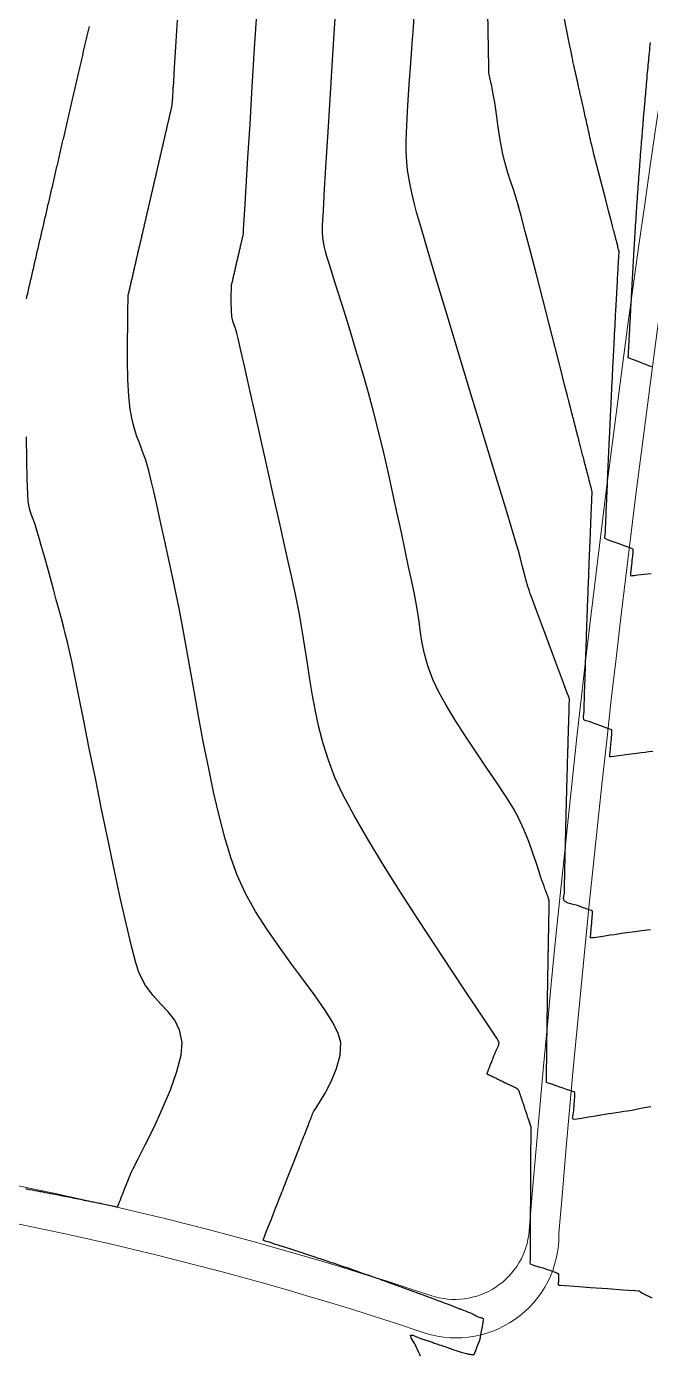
# Model space of a CAD drawing. Header units: millimetres. Extents: x 340454 to 342791, y 6993867 to 6995092.
# Drawn here: x 341781.3 to 341823, y 6994612.4 to 6994701.4 of the extents above; entities that cross this region are included whole.
import ezdxf

# ---------------------------------------------------------------- set-up
doc = ezdxf.new("R2010")
doc.units = ezdxf.units.MM
doc.header["$LTSCALE"] = 10
for name, color, linetype in [('T-HM-CURVA_INTERMEDIARIA', 45, 'Continuous'), ('T-HM-CURVA_MESTRA', 20, 'Continuous'), ('URB-Calçadas', 2, 'Continuous'), ('URB-Quadras', 3, 'Continuous')]:
    doc.layers.add(name, color=color, linetype=linetype)

msp = doc.modelspace()

# ---------------------------------------------------------------- linework, layer by layer
at = {"layer": 'T-HM-CURVA_INTERMEDIARIA', "color": 45, "linetype": 'Continuous', "lineweight": -3, "flags": 128}
for points, elevation in [([(341822.989, 6994629.063), (341822.557, 6994628.993), (341822.133, 6994628.901), (341821.747, 6994628.827), (341821.441, 6994628.781), (341821.201, 6994628.746), (341820.964, 6994628.711), (341820.671, 6994628.668), (341820.384, 6994628.625), (341820.16, 6994628.591), (341819.936, 6994628.558), (341819.649, 6994628.515), (341819.291, 6994628.452), (341818.828, 6994628.365), (341818.36, 6994628.281), (341818.047, 6994628.236), (341817.882, 6994628.224), (341817.818, 6994628.231), (341817.801, 6994628.239), (341817.786, 6994628.258), (341817.77, 6994628.308), (341817.772, 6994628.403), (341817.802, 6994628.543), (341817.834, 6994628.68), (341817.845, 6994628.82), (341817.854, 6994628.945), (341817.864, 6994629.085), (341817.872, 6994629.181), (341817.876, 6994629.235), (341817.88, 6994629.288), (341817.89, 6994629.432), (341817.901, 6994629.573), (341817.908, 6994629.671), (341817.913, 6994629.767), (341817.915, 6994629.852), (341817.916, 6994629.925), (341817.914, 6994629.985), (341817.909, 6994630.037), (341817.86, 6994630.069), (341817.778, 6994630.097), (341817.589, 6994630.16), (341817.362, 6994630.237), (341817.145, 6994630.311), (341816.919, 6994630.389), (341816.659, 6994630.479), (341816.37, 6994630.575), (341816.128, 6994630.654), (341816.018, 6994630.7), (341816.013, 6994630.775), (341816.02, 6994630.859), (341816.021, 6994630.951), (341816.023, 6994631.128), (341816.025, 6994631.341), (341816.028, 6994631.56), (341816.03, 6994631.744), (341816.031, 6994631.824), (341816.031, 6994631.876), (341816.033, 6994631.988), (341816.035, 6994632.193), (341816.036, 6994632.307), (341816.037, 6994632.381), (341816.04, 6994632.585), (341816.042, 6994632.792), (341816.043, 6994632.885), (341816.046, 6994633.079), (341816.048, 6994633.277), (341816.049, 6994633.334), (341816.05, 6994633.39), (341816.051, 6994633.451), (341816.051, 6994633.514), (341816.054, 6994633.701), (341816.056, 6994633.895), (341816.057, 6994633.97), (341816.058, 6994634.045), (341816.061, 6994634.218), (341816.063, 6994634.4), (341816.064, 6994634.487), (341816.066, 6994634.574), (341816.067, 6994634.709), (341816.07, 6994634.905), (341816.073, 6994635.081), (341816.074, 6994635.207), (341816.076, 6994635.308), (341816.077, 6994635.41), (341816.079, 6994635.546), (341816.082, 6994635.691), (341816.083, 6994635.803), (341816.085, 6994635.915), (341816.087, 6994636.041), (341816.089, 6994636.176), (341816.091, 6994636.298), (341816.092, 6994636.42), (341816.094, 6994636.54), (341816.096, 6994636.661), (341816.098, 6994636.797), (341816.1, 6994636.924), (341816.102, 6994637.035), (341816.104, 6994637.146), (341816.106, 6994637.292), (341816.108, 6994637.429), (341816.11, 6994637.53), (341816.112, 6994637.631), (341816.114, 6994637.787), (341816.117, 6994637.934), (341816.118, 6994638.025), (341816.12, 6994638.117), (341816.122, 6994638.281), (341816.125, 6994638.439), (341816.126, 6994638.521), (341816.128, 6994638.602), (341816.131, 6994638.776), (341816.134, 6994638.944), (341816.135, 6994639.016), (341816.136, 6994639.088), (341816.139, 6994639.271), (341816.143, 6994639.449), (341816.144, 6994639.512), (341816.145, 6994639.574), (341816.148, 6994639.766), (341816.152, 6994639.954), (341816.153, 6994640.007), (341816.154, 6994640.06), (341816.157, 6994640.262), (341816.161, 6994640.459), (341816.163, 6994640.547), (341816.167, 6994640.757), (341816.17, 6994640.964), (341816.172, 6994641.033), (341816.174, 6994641.148), (341816.178, 6994641.356), (341816.18, 6994641.469), (341816.181, 6994641.52), (341816.183, 6994641.594), (341816.186, 6994641.768), (341816.19, 6994641.974), (341816.194, 6994642.156), (341816.197, 6994642.314), (341816.2, 6994642.48), (341816.207, 6994642.739), (341816.209, 6994642.881), (341816.186, 6994642.945), (341816.164, 6994643.001), (341816.13, 6994643.092), (341816.099, 6994643.176), (341816.07, 6994643.253), (341816.043, 6994643.325), (341816.018, 6994643.392), (341815.995, 6994643.454), (341815.974, 6994643.511), (341815.954, 6994643.565), (341815.935, 6994643.616), (341815.918, 6994643.663), (341815.886, 6994643.749), (341815.857, 6994643.825), (341815.832, 6994643.892), (341815.81, 6994643.952), (341815.79, 6994644.006), (341815.772, 6994644.054), (341815.749, 6994644.117), (341815.728, 6994644.171), (341815.706, 6994644.231), (341815.688, 6994644.28), (341815.647, 6994644.419), (341815.532, 6994644.795), (341815.352, 6994645.358), (341815.114, 6994646.054), (341814.829, 6994646.831), (341814.504, 6994647.635), (341814.149, 6994648.416), (341813.806, 6994649.036), (341813.316, 6994649.821), (341812.715, 6994650.734), (341812.039, 6994651.74), (341811.324, 6994652.801), (341810.606, 6994653.881), (341809.921, 6994654.943), (341809.304, 6994655.951), (341808.793, 6994656.867), (341808.423, 6994657.656), (341808.081, 6994658.589), (341807.856, 6994659.387), (341807.709, 6994660.108), (341807.605, 6994660.811), (341807.508, 6994661.552), (341807.38, 6994662.39), (341807.186, 6994663.383), (341807.005, 6994664.223), (341806.798, 6994665.205), (341806.567, 6994666.307), (341806.315, 6994667.507), (341806.043, 6994668.783), (341805.754, 6994670.112), (341805.45, 6994671.472), (341805.134, 6994672.842), (341804.807, 6994674.199), (341804.471, 6994675.521), (341804.11, 6994676.859), (341803.714, 6994678.248), (341803.3, 6994679.648), (341802.884, 6994681.018), (341802.482, 6994682.317), (341802.11, 6994683.503), (341801.784, 6994684.536), (341801.52, 6994685.374), (341801.334, 6994685.976), (341801.242, 6994686.302), (341801.158, 6994686.67), (341801.099, 6994686.959), (341801.06, 6994687.25), (341801.034, 6994687.624), (341801.049, 6994688.069), (341801.1, 6994689.062), (341801.183, 6994690.504), (341801.289, 6994692.292), (341801.413, 6994694.326), (341801.548, 6994696.505), (341801.686, 6994698.726), (341801.822, 6994700.89), (341801.949, 6994702.895)], 709), ([(341823.13, 6994652.852), (341822.857, 6994652.817), (341822.63, 6994652.788), (341822.344, 6994652.752), (341822.039, 6994652.713), (341821.684, 6994652.667), (341821.329, 6994652.621), (341821.026, 6994652.582), (341820.672, 6994652.533), (341820.376, 6994652.492), (341820.246, 6994652.481), (341820.248, 6994652.551), (341820.258, 6994652.616), (341820.263, 6994652.666), (341820.276, 6994652.807), (341820.293, 6994652.979), (341820.302, 6994653.075), (341820.311, 6994653.167), (341820.319, 6994653.255), (341820.327, 6994653.343), (341820.343, 6994653.51), (341820.358, 6994653.667), (341820.366, 6994653.746), (341820.372, 6994653.813), (341820.377, 6994653.863), (341820.381, 6994653.913), (341820.388, 6994654.006), (341820.391, 6994654.076), (341820.394, 6994654.164), (341820.394, 6994654.224), (341820.387, 6994654.289), (341820.329, 6994654.31), (341820.122, 6994654.387), (341819.657, 6994654.557), (341819.164, 6994654.738), (341818.87, 6994654.845), (341818.66, 6994654.89), (341818.513, 6994654.977), (341818.488, 6994655.152), (341818.525, 6994655.376), (341818.53, 6994655.532), (341818.534, 6994655.679), (341818.54, 6994655.862), (341818.547, 6994656.083), (341818.553, 6994656.269), (341818.555, 6994656.348), (341818.557, 6994656.4), (341818.561, 6994656.513), (341818.567, 6994656.72), (341818.571, 6994656.835), (341818.573, 6994656.904), (341818.58, 6994657.112), (341818.587, 6994657.322), (341818.59, 6994657.409), (341818.596, 6994657.607), (341818.603, 6994657.809), (341818.604, 6994657.861), (341818.606, 6994657.914), (341818.612, 6994658.102), (341818.619, 6994658.295), (341818.621, 6994658.357), (341818.623, 6994658.418), (341818.629, 6994658.598), (341818.635, 6994658.782), (341818.638, 6994658.853), (341818.64, 6994658.923), (341818.646, 6994659.094), (341818.652, 6994659.27), (341818.654, 6994659.349), (341818.657, 6994659.427), (341818.663, 6994659.589), (341818.668, 6994659.757), (341818.672, 6994659.845), (341818.675, 6994659.932), (341818.68, 6994660.085), (341818.685, 6994660.244), (341818.689, 6994660.341), (341818.692, 6994660.437), (341818.697, 6994660.581), (341818.703, 6994660.732), (341818.706, 6994660.837), (341818.71, 6994660.941), (341818.715, 6994661.077), (341818.72, 6994661.219), (341818.724, 6994661.333), (341818.728, 6994661.446), (341818.733, 6994661.573), (341818.738, 6994661.707), (341818.742, 6994661.829), (341818.746, 6994661.951), (341818.751, 6994662.073), (341818.755, 6994662.195), (341818.76, 6994662.329), (341818.765, 6994662.455), (341818.769, 6994662.569), (341818.773, 6994662.683), (341818.779, 6994662.825), (341818.784, 6994662.96), (341818.787, 6994663.065), (341818.791, 6994663.171), (341818.797, 6994663.321), (341818.802, 6994663.465), (341818.806, 6994663.562), (341818.81, 6994663.659), (341818.816, 6994663.817), (341818.822, 6994663.97), (341818.825, 6994664.059), (341818.828, 6994664.147), (341818.835, 6994664.314), (341818.841, 6994664.474), (341818.844, 6994664.555), (341818.847, 6994664.636), (341818.854, 6994664.81), (341818.86, 6994664.979), (341818.863, 6994665.052), (341818.866, 6994665.125), (341818.873, 6994665.307), (341818.88, 6994665.484), (341818.883, 6994665.549), (341818.885, 6994665.615), (341818.893, 6994665.803), (341818.9, 6994665.989), (341818.902, 6994666.046), (341818.905, 6994666.104), (341818.913, 6994666.3), (341818.92, 6994666.493), (341818.922, 6994666.543), (341818.924, 6994666.593), (341818.933, 6994666.797), (341818.941, 6994666.998), (341818.944, 6994667.083), (341818.953, 6994667.294), (341818.961, 6994667.503), (341818.964, 6994667.573), (341818.969, 6994667.687), (341818.977, 6994667.895), (341818.982, 6994668.008), (341818.984, 6994668.062), (341818.987, 6994668.136), (341818.994, 6994668.308), (341819.003, 6994668.512), (341819.01, 6994668.682), (341819.016, 6994668.831), (341819.024, 6994669.017), (341819.032, 6994669.198), (341819.038, 6994669.341), (341819.046, 6994669.522), (341819.055, 6994669.74), (341819.063, 6994669.921), (341819.067, 6994670.027), (341819.075, 6994670.133), (341819.076, 6994670.233), (341819.055, 6994670.325), (341819.029, 6994670.417), (341818.997, 6994670.542), (341818.952, 6994670.714), (341818.915, 6994670.859), (341818.879, 6994670.996), (341818.844, 6994671.134), (341818.81, 6994671.264), (341818.777, 6994671.394), (341818.745, 6994671.518), (341818.713, 6994671.642), (341818.682, 6994671.761), (341818.652, 6994671.879), (341818.623, 6994671.992), (341818.594, 6994672.104), (341818.566, 6994672.212), (341818.538, 6994672.319), (341818.512, 6994672.422), (341818.485, 6994672.524), (341818.46, 6994672.622), (341818.435, 6994672.72), (341818.411, 6994672.814), (341818.387, 6994672.907), (341818.363, 6994672.997), (341818.34, 6994673.087), (341818.318, 6994673.173), (341818.296, 6994673.259), (341818.274, 6994673.342), (341818.253, 6994673.423), (341818.233, 6994673.503), (341818.213, 6994673.582), (341818.193, 6994673.658), (341818.173, 6994673.733), (341818.154, 6994673.807), (341818.136, 6994673.879), (341818.118, 6994673.95), (341818.1, 6994674.019), (341818.082, 6994674.087), (341818.065, 6994674.154), (341818.048, 6994674.219), (341818.031, 6994674.284), (341818.015, 6994674.347), (341817.999, 6994674.409), (341817.984, 6994674.469), (341817.968, 6994674.529), (341817.953, 6994674.587), (341817.938, 6994674.645), (341817.924, 6994674.701), (341817.91, 6994674.756), (341817.896, 6994674.811), (341817.882, 6994674.864), (341817.868, 6994674.917), (341817.855, 6994674.968), (341817.842, 6994675.019), (341817.829, 6994675.069), (341817.816, 6994675.118), (341817.792, 6994675.213), (341817.768, 6994675.305), (341817.754, 6994675.359), (341817.739, 6994675.417), (341817.723, 6994675.48), (341817.702, 6994675.562), (341817.681, 6994675.641), (341817.662, 6994675.717), (341817.643, 6994675.79), (341817.625, 6994675.86), (341817.608, 6994675.928), (341817.591, 6994675.992), (341817.575, 6994676.054), (341817.56, 6994676.114), (341817.545, 6994676.171), (341817.531, 6994676.226), (341817.517, 6994676.278), (341817.504, 6994676.329), (341817.492, 6994676.377), (341817.423, 6994676.645), (341817.235, 6994677.382), (341816.951, 6994678.493), (341816.596, 6994679.882), (341816.193, 6994681.454), (341815.768, 6994683.111), (341815.344, 6994684.759), (341814.946, 6994686.301), (341814.598, 6994687.643), (341814.324, 6994688.687), (341814.149, 6994689.338), (341813.946, 6994690.029), (341813.764, 6994690.591), (341813.596, 6994691.088), (341813.435, 6994691.582), (341813.275, 6994692.136), (341813.109, 6994692.812), (341812.96, 6994693.533), (341812.849, 6994694.185), (341812.766, 6994694.777), (341812.699, 6994695.318), (341812.635, 6994695.815), (341812.563, 6994696.277), (341812.461, 6994696.83), (341812.355, 6994697.371), (341812.26, 6994697.836), (341812.192, 6994698.163), (341812.165, 6994698.287), (341812.163, 6994698.341), (341812.163, 6994698.392), (341812.157, 6994698.744), (341812.141, 6994699.727), (341812.116, 6994701.237), (341812.084, 6994703.168)], 707), ([(341822.976, 6994640.923), (341822.762, 6994640.893), (341822.593, 6994640.87), (341822.379, 6994640.84), (341822.111, 6994640.803), (341821.754, 6994640.753), (341821.381, 6994640.702), (341821.066, 6994640.658), (341820.783, 6994640.619), (341820.559, 6994640.588), (341820.277, 6994640.549), (341819.929, 6994640.496), (341819.501, 6994640.428), (341819.132, 6994640.375), (341818.963, 6994640.366), (341818.96, 6994640.488), (341818.982, 6994640.594), (341818.989, 6994640.679), (341818.996, 6994640.759), (341819.005, 6994640.868), (341819.019, 6994641.032), (341819.032, 6994641.18), (341819.038, 6994641.251), (341819.044, 6994641.322), (341819.059, 6994641.506), (341819.074, 6994641.68), (341819.082, 6994641.78), (341819.086, 6994641.838), (341819.089, 6994641.893), (341819.093, 6994641.978), (341819.094, 6994642.028), (341819.093, 6994642.101), (341819.09, 6994642.152), (341819.028, 6994642.196), (341818.868, 6994642.254), (341818.503, 6994642.383), (341818.086, 6994642.531), (341817.707, 6994642.64), (341817.394, 6994642.725), (341817.205, 6994642.844), (341817.159, 6994643), (341817.187, 6994643.169), (341817.215, 6994643.365), (341817.219, 6994643.539), (341817.222, 6994643.677), (341817.226, 6994643.85), (341817.231, 6994644.071), (341817.235, 6994644.255), (341817.236, 6994644.335), (341817.238, 6994644.396), (341817.242, 6994644.607), (341817.247, 6994644.82), (341817.249, 6994644.901), (341817.253, 6994645.102), (341817.258, 6994645.306), (341817.259, 6994645.356), (341817.26, 6994645.406), (341817.264, 6994645.596), (341817.269, 6994645.791), (341817.27, 6994645.851), (341817.272, 6994645.911), (341817.276, 6994646.091), (341817.28, 6994646.277), (341817.282, 6994646.346), (341817.283, 6994646.415), (341817.288, 6994646.586), (341817.292, 6994646.763), (341817.294, 6994646.842), (341817.295, 6994646.92), (341817.299, 6994647.081), (341817.303, 6994647.249), (341817.306, 6994647.337), (341817.308, 6994647.425), (341817.311, 6994647.577), (341817.315, 6994647.735), (341817.318, 6994647.832), (341817.32, 6994647.93), (341817.324, 6994648.072), (341817.327, 6994648.221), (341817.33, 6994648.328), (341817.333, 6994648.435), (341817.336, 6994648.567), (341817.34, 6994648.708), (341817.343, 6994648.824), (341817.346, 6994648.939), (341817.349, 6994649.062), (341817.352, 6994649.194), (341817.355, 6994649.323), (341817.359, 6994649.444), (341817.362, 6994649.563), (341817.365, 6994649.681), (341817.368, 6994649.819), (341817.372, 6994649.949), (341817.375, 6994650.058), (341817.378, 6994650.168), (341817.382, 6994650.315), (341817.385, 6994650.454), (341817.388, 6994650.554), (341817.391, 6994650.655), (341817.395, 6994650.81), (341817.399, 6994650.959), (341817.402, 6994651.05), (341817.404, 6994651.142), (341817.409, 6994651.306), (341817.413, 6994651.464), (341817.415, 6994651.546), (341817.418, 6994651.629), (341817.422, 6994651.802), (341817.427, 6994651.969), (341817.429, 6994652.043), (341817.431, 6994652.117), (341817.436, 6994652.297), (341817.441, 6994652.474), (341817.443, 6994652.539), (341817.445, 6994652.604), (341817.451, 6994652.793), (341817.456, 6994652.978), (341817.458, 6994653.035), (341817.459, 6994653.092), (341817.465, 6994653.289), (341817.471, 6994653.483), (341817.473, 6994653.58), (341817.48, 6994653.785), (341817.486, 6994653.988), (341817.488, 6994654.067), (341817.494, 6994654.281), (341817.501, 6994654.493), (341817.503, 6994654.555), (341817.505, 6994654.629), (341817.51, 6994654.797), (341817.516, 6994654.998), (341817.521, 6994655.167), (341817.526, 6994655.316), (341817.532, 6994655.503), (341817.538, 6994655.699), (341817.543, 6994655.857), (341817.547, 6994656.008), (341817.555, 6994656.245), (341817.559, 6994656.365), (341817.54, 6994656.415), (341817.514, 6994656.486), (341817.49, 6994656.55), (341817.468, 6994656.609), (341817.449, 6994656.661), (341817.431, 6994656.709), (341817.325, 6994656.993), (341817.047, 6994657.739), (341816.654, 6994658.795), (341816.204, 6994660.005), (341815.753, 6994661.216), (341815.36, 6994662.273), (341815.081, 6994663.023), (341814.974, 6994663.31), (341814.956, 6994663.36), (341814.938, 6994663.408), (341814.908, 6994663.496), (341814.88, 6994663.576), (341814.855, 6994663.648), (341814.833, 6994663.714), (341814.812, 6994663.774), (341814.793, 6994663.829), (341814.775, 6994663.88), (341814.744, 6994663.97), (341814.721, 6994664.055), (341814.702, 6994664.131), (341814.684, 6994664.199), (341814.668, 6994664.261), (341814.654, 6994664.316), (341814.641, 6994664.366), (341814.624, 6994664.433), (341814.609, 6994664.492), (341814.595, 6994664.544), (341814.58, 6994664.604), (341814.566, 6994664.656), (341814.552, 6994664.711), (341814.538, 6994664.765), (341814.526, 6994664.813), (341814.492, 6994664.952), (341814.404, 6994665.303), (341814.284, 6994665.774), (341814.149, 6994666.274), (341814.019, 6994666.711), (341813.724, 6994667.688), (341813.291, 6994669.117), (341812.747, 6994670.91), (341812.12, 6994672.979), (341811.436, 6994675.237), (341810.722, 6994677.596), (341810.006, 6994679.968), (341809.315, 6994682.265), (341808.675, 6994684.399), (341808.114, 6994686.283), (341807.659, 6994687.83), (341807.337, 6994688.95), (341807.175, 6994689.557), (341807.022, 6994690.224), (341806.901, 6994690.771), (341806.806, 6994691.257), (341806.733, 6994691.747), (341806.678, 6994692.301), (341806.637, 6994692.981), (341806.637, 6994693.703), (341806.678, 6994694.772), (341806.751, 6994696.074), (341806.842, 6994697.494), (341806.942, 6994698.916), (341807.039, 6994700.226), (341807.123, 6994701.309), (341807.181, 6994702.05)], 708), ([(341823.023, 6994664.746), (341822.551, 6994664.689), (341822.117, 6994664.638), (341821.895, 6994664.611), (341821.743, 6994664.592), (341821.65, 6994664.582), (341821.656, 6994664.64), (341821.666, 6994664.739), (341821.688, 6994664.945), (341821.709, 6994665.14), (341821.731, 6994665.35), (341821.744, 6994665.475), (341821.752, 6994665.557), (341821.761, 6994665.639), (341821.777, 6994665.787), (341821.79, 6994665.913), (341821.797, 6994665.981), (341821.801, 6994666.033), (341821.807, 6994666.106), (341821.813, 6994666.191), (341821.815, 6994666.248), (341821.816, 6994666.323), (341821.811, 6994666.381), (341821.752, 6994666.411), (341821.656, 6994666.447), (341821.419, 6994666.537), (341821.113, 6994666.652), (341820.804, 6994666.769), (341820.42, 6994666.903), (341820.101, 6994667.012), (341819.942, 6994667.095), (341819.929, 6994667.221), (341819.953, 6994667.371), (341819.958, 6994667.494), (341819.965, 6994667.658), (341819.973, 6994667.859), (341819.981, 6994668.033), (341819.986, 6994668.172), (341819.994, 6994668.346), (341820.003, 6994668.568), (341820.011, 6994668.754), (341820.014, 6994668.834), (341820.017, 6994668.894), (341820.021, 6994669.005), (341820.03, 6994669.209), (341820.035, 6994669.323), (341820.038, 6994669.398), (341820.047, 6994669.603), (341820.056, 6994669.811), (341820.06, 6994669.902), (341820.068, 6994670.1), (341820.077, 6994670.3), (341820.079, 6994670.354), (341820.081, 6994670.407), (341820.09, 6994670.597), (341820.098, 6994670.79), (341820.101, 6994670.85), (341820.103, 6994670.911), (341820.111, 6994671.093), (341820.12, 6994671.279), (341820.123, 6994671.347), (341820.126, 6994671.416), (341820.133, 6994671.59), (341820.141, 6994671.769), (341820.145, 6994671.845), (341820.148, 6994671.92), (341820.155, 6994672.087), (341820.163, 6994672.259), (341820.167, 6994672.342), (341820.171, 6994672.425), (341820.178, 6994672.584), (341820.185, 6994672.749), (341820.189, 6994672.839), (341820.193, 6994672.929), (341820.2, 6994673.082), (341820.208, 6994673.239), (341820.212, 6994673.337), (341820.217, 6994673.434), (341820.223, 6994673.579), (341820.23, 6994673.73), (341820.235, 6994673.834), (341820.24, 6994673.938), (341820.246, 6994674.077), (341820.253, 6994674.221), (341820.258, 6994674.332), (341820.263, 6994674.443), (341820.269, 6994674.574), (341820.276, 6994674.712), (341820.281, 6994674.83), (341820.287, 6994674.947), (341820.293, 6994675.072), (341820.299, 6994675.203), (341820.305, 6994675.329), (341820.311, 6994675.452), (341820.317, 6994675.573), (341820.323, 6994675.695), (341820.329, 6994675.828), (341820.335, 6994675.956), (341820.341, 6994676.071), (341820.346, 6994676.186), (341820.353, 6994676.326), (341820.359, 6994676.461), (341820.365, 6994676.569), (341820.37, 6994676.678), (341820.377, 6994676.824), (341820.384, 6994676.965), (341820.389, 6994677.068), (341820.394, 6994677.17), (341820.401, 6994677.322), (341820.409, 6994677.47), (341820.413, 6994677.566), (341820.418, 6994677.662), (341820.426, 6994677.821), (341820.434, 6994677.974), (341820.438, 6994678.064), (341820.443, 6994678.155), (341820.451, 6994678.319), (341820.459, 6994678.479), (341820.463, 6994678.563), (341820.467, 6994678.647), (341820.476, 6994678.817), (341820.484, 6994678.983), (341820.488, 6994679.062), (341820.492, 6994679.14), (341820.501, 6994679.316), (341820.51, 6994679.488), (341820.513, 6994679.56), (341820.517, 6994679.633), (341820.526, 6994679.814), (341820.536, 6994679.992), (341820.539, 6994680.059), (341820.542, 6994680.126), (341820.552, 6994680.313), (341820.562, 6994680.497), (341820.565, 6994680.558), (341820.568, 6994680.619), (341820.578, 6994680.812), (341820.588, 6994681.001), (341820.591, 6994681.057), (341820.594, 6994681.112), (341820.604, 6994681.31), (341820.614, 6994681.506), (341820.62, 6994681.606), (341820.63, 6994681.809), (341820.641, 6994682.011), (341820.646, 6994682.099), (341820.657, 6994682.308), (341820.668, 6994682.515), (341820.672, 6994682.593), (341820.683, 6994682.807), (341820.695, 6994683.02), (341820.698, 6994683.087), (341820.705, 6994683.202), (341820.716, 6994683.41), (341820.722, 6994683.524), (341820.725, 6994683.581), (341820.729, 6994683.655), (341820.738, 6994683.825), (341820.75, 6994684.029), (341820.759, 6994684.198), (341820.767, 6994684.347), (341820.777, 6994684.534), (341820.789, 6994684.737), (341820.798, 6994684.903), (341820.805, 6994685.038), (341820.815, 6994685.213), (341820.822, 6994685.339), (341820.828, 6994685.441), (341820.833, 6994685.543), (341820.841, 6994685.677), (341820.853, 6994685.887), (341820.862, 6994686.047), (341820.872, 6994686.212), (341820.878, 6994686.312), (341820.859, 6994686.385), (341820.842, 6994686.452), (341820.82, 6994686.535), (341820.802, 6994686.607), (341820.783, 6994686.678), (341820.765, 6994686.748), (341820.748, 6994686.816), (341820.731, 6994686.882), (341820.714, 6994686.948), (341820.697, 6994687.012), (341820.681, 6994687.075), (341820.665, 6994687.137), (341820.649, 6994687.197), (341820.634, 6994687.256), (341820.619, 6994687.314), (341820.605, 6994687.371), (341820.59, 6994687.427), (341820.576, 6994687.481), (341820.562, 6994687.535), (341820.549, 6994687.587), (341820.536, 6994687.638), (341820.523, 6994687.688), (341820.51, 6994687.738), (341820.485, 6994687.833), (341820.462, 6994687.925), (341820.388, 6994688.211), (341820.199, 6994688.943), (341819.94, 6994689.945), (341819.657, 6994691.044), (341819.394, 6994692.062), (341819.197, 6994692.826), (341819.112, 6994693.16), (341819.07, 6994693.326), (341819.032, 6994693.482), (341818.996, 6994693.639), (341818.963, 6994693.789), (341818.93, 6994693.939), (341818.898, 6994694.082), (341818.866, 6994694.225), (341818.835, 6994694.361), (341818.805, 6994694.498), (341818.775, 6994694.629), (341818.746, 6994694.76), (341818.718, 6994694.885), (341818.69, 6994695.01), (341818.663, 6994695.13), (341818.637, 6994695.249), (341818.611, 6994695.364), (341818.585, 6994695.479), (341818.561, 6994695.589), (341818.536, 6994695.699), (341818.512, 6994695.804), (341818.489, 6994695.91), (341818.466, 6994696.011), (341818.444, 6994696.112), (341818.422, 6994696.21), (341818.4, 6994696.307), (341818.379, 6994696.4), (341818.358, 6994696.493), (341818.338, 6994696.584), (341818.318, 6994696.673), (341818.299, 6994696.76), (341818.28, 6994696.845), (341818.261, 6994696.929), (341818.242, 6994697.011), (341818.224, 6994697.092), (341818.207, 6994697.171), (341818.189, 6994697.249), (341818.172, 6994697.325), (341818.156, 6994697.399), (341818.139, 6994697.472), (341818.123, 6994697.544), (341818.107, 6994697.615), (341818.092, 6994697.685), (341818.077, 6994697.753), (341818.062, 6994697.82), (341818.047, 6994697.886), (341818.032, 6994697.95), (341818.018, 6994698.013), (341818.004, 6994698.076), (341817.991, 6994698.137), (341817.977, 6994698.197), (341817.964, 6994698.255), (341817.951, 6994698.313), (341817.938, 6994698.37), (341817.926, 6994698.426), (341817.914, 6994698.481), (341817.902, 6994698.535), (341817.89, 6994698.588), (341817.878, 6994698.64), (341817.867, 6994698.691), (341817.855, 6994698.742), (341817.844, 6994698.791), (341817.833, 6994698.84), (341817.812, 6994698.935), (341817.793, 6994699.03), (341817.775, 6994699.122), (341817.758, 6994699.211), (341817.741, 6994699.297), (341817.684, 6994699.581), (341817.545, 6994700.283), (341817.364, 6994701.196), (341817.183, 6994702.11)], 706), ([(341781.242, 6994683.145), (341781.269, 6994683.264), (341781.297, 6994683.383), (341781.324, 6994683.502), (341781.351, 6994683.62), (341781.379, 6994683.738), (341781.406, 6994683.856), (341781.433, 6994683.974), (341781.46, 6994684.092), (341781.487, 6994684.209), (341781.514, 6994684.326), (341781.541, 6994684.443), (341781.568, 6994684.559), (341781.595, 6994684.676), (341781.622, 6994684.792), (341781.649, 6994684.908), (341781.675, 6994685.023), (341781.702, 6994685.139), (341781.728, 6994685.254), (341781.755, 6994685.369), (341781.781, 6994685.484), (341781.808, 6994685.598), (341781.834, 6994685.712), (341781.861, 6994685.826), (341781.887, 6994685.94), (341781.913, 6994686.054), (341781.939, 6994686.167), (341781.965, 6994686.28), (341781.991, 6994686.393), (341782.017, 6994686.506), (341782.043, 6994686.618), (341782.069, 6994686.731), (341782.095, 6994686.843), (341782.121, 6994686.955), (341782.147, 6994687.066), (341782.172, 6994687.178), (341782.198, 6994687.289), (341782.224, 6994687.4), (341782.249, 6994687.511), (341782.275, 6994687.621), (341782.3, 6994687.732), (341782.326, 6994687.842), (341782.351, 6994687.952), (341782.377, 6994688.062), (341782.402, 6994688.171), (341782.427, 6994688.281), (341782.452, 6994688.39), (341782.477, 6994688.499), (341782.503, 6994688.608), (341782.528, 6994688.716), (341782.553, 6994688.825), (341782.578, 6994688.933), (341782.603, 6994689.041), (341782.627, 6994689.149), (341782.652, 6994689.257), (341782.677, 6994689.364), (341782.702, 6994689.471), (341782.727, 6994689.579), (341782.751, 6994689.685), (341782.776, 6994689.792), (341782.801, 6994689.899), (341782.825, 6994690.005), (341782.85, 6994690.111), (341782.874, 6994690.218), (341782.899, 6994690.323), (341782.923, 6994690.429), (341782.947, 6994690.535), (341782.972, 6994690.64), (341782.996, 6994690.745), (341783.02, 6994690.85), (341783.044, 6994690.955), (341783.068, 6994691.06), (341783.093, 6994691.164), (341783.117, 6994691.269), (341783.141, 6994691.373), (341783.165, 6994691.477), (341783.189, 6994691.58), (341783.213, 6994691.684), (341783.236, 6994691.788), (341783.26, 6994691.891), (341783.284, 6994691.994), (341783.308, 6994692.097), (341783.332, 6994692.2), (341783.355, 6994692.303), (341783.379, 6994692.405), (341783.403, 6994692.508), (341783.426, 6994692.61), (341783.45, 6994692.712), (341783.473, 6994692.814), (341783.497, 6994692.916), (341783.52, 6994693.017), (341783.544, 6994693.119), (341783.567, 6994693.22), (341783.59, 6994693.321), (341783.614, 6994693.422), (341783.637, 6994693.523), (341783.66, 6994693.624), (341783.684, 6994693.725), (341783.707, 6994693.825), (341783.73, 6994693.926), (341783.753, 6994694.026), (341783.776, 6994694.126), (341783.799, 6994694.226), (341783.822, 6994694.325), (341783.845, 6994694.425), (341783.868, 6994694.524), (341783.891, 6994694.624), (341783.914, 6994694.723), (341783.937, 6994694.822), (341783.96, 6994694.921), (341783.982, 6994695.02), (341784.005, 6994695.119), (341784.028, 6994695.217), (341784.051, 6994695.315), (341784.073, 6994695.414), (341784.096, 6994695.512), (341784.119, 6994695.61), (341784.141, 6994695.708), (341784.164, 6994695.805), (341784.186, 6994695.903), (341784.209, 6994696.001), (341784.231, 6994696.098), (341784.254, 6994696.195), (341784.276, 6994696.292), (341784.299, 6994696.389), (341784.321, 6994696.486), (341784.343, 6994696.583), (341784.366, 6994696.68), (341784.388, 6994696.776), (341784.41, 6994696.873), (341784.432, 6994696.969), (341784.455, 6994697.065), (341784.477, 6994697.161), (341784.499, 6994697.257), (341784.521, 6994697.353), (341784.543, 6994697.449), (341784.565, 6994697.544), (341784.587, 6994697.64), (341784.609, 6994697.735), (341784.631, 6994697.831), (341784.653, 6994697.926), (341784.675, 6994698.021), (341784.697, 6994698.116), (341784.719, 6994698.21), (341784.741, 6994698.305), (341784.763, 6994698.4), (341784.784, 6994698.494), (341784.806, 6994698.589), (341784.828, 6994698.683), (341784.85, 6994698.777), (341784.871, 6994698.871), (341784.893, 6994698.965), (341784.915, 6994699.059), (341784.936, 6994699.153), (341784.958, 6994699.247), (341784.98, 6994699.34), (341785.001, 6994699.434), (341785.023, 6994699.527), (341785.044, 6994699.62), (341785.066, 6994699.714), (341785.087, 6994699.807), (341785.109, 6994699.9), (341785.13, 6994699.993), (341785.152, 6994700.085), (341785.173, 6994700.178), (341785.194, 6994700.271), (341785.216, 6994700.363), (341785.237, 6994700.456), (341785.258, 6994700.548), (341785.28, 6994700.64), (341785.301, 6994700.733), (341785.322, 6994700.825), (341785.343, 6994700.917), (341785.365, 6994701.009), (341785.386, 6994701.1), (341785.407, 6994701.192), (341785.428, 6994701.284), (341785.449, 6994701.375)], 712), ([(341807.595, 6994612.385), (341807.569, 6994612.442), (341807.543, 6994612.5), (341807.464, 6994612.665), (341807.327, 6994612.954), (341807.253, 6994613.11), (341807.228, 6994613.165), (341807.206, 6994613.212), (341807.118, 6994613.349), (341806.969, 6994613.614), (341806.925, 6994613.797), (341807.073, 6994613.79), (341807.282, 6994613.699), (341807.39, 6994613.643), (341807.439, 6994613.626), (341807.551, 6994613.588), (341807.758, 6994613.519), (341807.878, 6994613.479), (341807.929, 6994613.461), (341807.979, 6994613.444), (341808.165, 6994613.381), (341808.366, 6994613.313), (341808.442, 6994613.287), (341808.519, 6994613.261), (341808.676, 6994613.208), (341808.853, 6994613.147), (341808.968, 6994613.108), (341809.061, 6994613.076), (341809.146, 6994613.047), (341809.211, 6994613.024), (341809.28, 6994613), (341809.34, 6994612.98), (341809.413, 6994612.954), (341809.515, 6994612.919), (341809.62, 6994612.883), (341809.698, 6994612.856), (341809.77, 6994612.831), (341809.827, 6994612.811), (341809.889, 6994612.789), (341809.97, 6994612.761), (341810.082, 6994612.722), (341810.185, 6994612.686), (341810.237, 6994612.669), (341810.29, 6994612.652), (341810.489, 6994612.6), (341810.679, 6994612.55), (341810.739, 6994612.535), (341810.802, 6994612.523), (341810.872, 6994612.513), (341810.922, 6994612.508), (341810.974, 6994612.502), (341811.052, 6994612.496), (341811.115, 6994612.493), (341811.171, 6994612.494), (341811.206, 6994612.542), (341811.232, 6994612.611), (341811.292, 6994612.769), (341811.362, 6994612.958), (341811.437, 6994613.146), (341811.513, 6994613.338), (341811.575, 6994613.525), (341811.611, 6994613.674), (341811.63, 6994613.795), (341811.655, 6994613.948), (341811.713, 6994614.252), (341811.782, 6994614.621), (341811.817, 6994614.803), (341811.831, 6994614.857), (341811.78, 6994614.885), (341811.714, 6994614.917), (341811.653, 6994614.937), (341811.591, 6994614.956), (341811.481, 6994615), (341811.382, 6994615.04), (341811.326, 6994615.067), (341811.251, 6994615.107), (341811.171, 6994615.15), (341811.089, 6994615.201), (341810.952, 6994615.257), (341810.813, 6994615.312), (341810.72, 6994615.348), (341810.673, 6994615.366), (341810.626, 6994615.384), (341810.479, 6994615.441), (341810.332, 6994615.497), (341810.282, 6994615.517), (341810.234, 6994615.535), (341810.141, 6994615.571), (341809.997, 6994615.626), (341809.851, 6994615.682), (341809.799, 6994615.702), (341809.747, 6994615.722), (341809.583, 6994615.784), (341809.408, 6994615.851), (341809.333, 6994615.879), (341809.259, 6994615.907), (341809.094, 6994615.969), (341808.927, 6994616.033), (341808.849, 6994616.062), (341808.771, 6994616.091), (341808.609, 6994616.152), (341808.445, 6994616.214), (341808.364, 6994616.244), (341808.283, 6994616.274), (341808.124, 6994616.334), (341807.963, 6994616.393), (341807.879, 6994616.425), (341807.794, 6994616.456), (341807.638, 6994616.514), (341807.481, 6994616.572), (341807.393, 6994616.605), (341807.305, 6994616.637), (341807.152, 6994616.693), (341806.997, 6994616.75), (341806.906, 6994616.784), (341806.815, 6994616.817), (341806.665, 6994616.872), (341806.513, 6994616.927), (341806.419, 6994616.961), (341806.325, 6994616.996), (341806.178, 6994617.049), (341806.029, 6994617.103), (341805.931, 6994617.138), (341805.834, 6994617.173), (341805.69, 6994617.225), (341805.544, 6994617.277), (341805.443, 6994617.314), (341805.343, 6994617.35), (341805.202, 6994617.4), (341805.058, 6994617.451), (341804.955, 6994617.488), (341804.851, 6994617.525), (341804.713, 6994617.574), (341804.572, 6994617.624), (341804.466, 6994617.662), (341804.359, 6994617.699), (341804.223, 6994617.747), (341804.085, 6994617.795), (341803.976, 6994617.834), (341803.867, 6994617.872), (341803.734, 6994617.919), (341803.598, 6994617.966), (341803.486, 6994618.005), (341803.374, 6994618.044), (341803.243, 6994618.089), (341803.11, 6994618.135), (341802.995, 6994618.175), (341802.88, 6994618.215), (341802.752, 6994618.259), (341802.622, 6994618.304), (341802.504, 6994618.344), (341802.387, 6994618.385), (341802.261, 6994618.427), (341802.133, 6994618.471), (341802.013, 6994618.512), (341801.893, 6994618.553), (341801.769, 6994618.595), (341801.644, 6994618.637), (341801.52, 6994618.679), (341801.398, 6994618.721), (341801.276, 6994618.762), (341801.154, 6994618.803), (341801.027, 6994618.845), (341800.903, 6994618.887), (341800.783, 6994618.927), (341800.664, 6994618.967), (341800.54, 6994619.008), (341800.408, 6994619.052), (341800.265, 6994619.099), (341800.137, 6994619.141), (341800.024, 6994619.179), (341799.912, 6994619.216), (341799.757, 6994619.267), (341799.614, 6994619.314), (341799.515, 6994619.346), (341799.415, 6994619.379), (341799.245, 6994619.434), (341799.087, 6994619.486), (341799.003, 6994619.513), (341798.919, 6994619.541), (341798.731, 6994619.601), (341798.555, 6994619.658), (341798.488, 6994619.68), (341798.422, 6994619.701), (341798.214, 6994619.768), (341798.016, 6994619.831), (341797.924, 6994619.861), (341797.841, 6994619.887), (341797.664, 6994619.943), (341797.468, 6994620.005), (341797.204, 6994620.079), (341797.063, 6994620.134), (341797.086, 6994620.22), (341797.136, 6994620.32), (341797.188, 6994620.451), (341797.283, 6994620.694), (341797.39, 6994620.968), (341797.475, 6994621.185), (341797.543, 6994621.358), (341797.622, 6994621.56), (341797.7, 6994621.759), (341797.762, 6994621.918), (341797.835, 6994622.104), (341797.907, 6994622.287), (341797.964, 6994622.432), (341798.031, 6994622.604), (341798.097, 6994622.772), (341798.15, 6994622.907), (341798.212, 6994623.066), (341798.273, 6994623.222), (341798.322, 6994623.346), (341798.38, 6994623.493), (341798.458, 6994623.691), (341798.535, 6994623.89), (341798.655, 6994624.194), (341798.881, 6994624.772), (341799.142, 6994625.438), (341799.364, 6994626.003), (341799.473, 6994626.282), (341799.532, 6994626.433), (341799.588, 6994626.574), (341799.644, 6994626.717), (341799.696, 6994626.85), (341799.749, 6994626.985), (341799.798, 6994627.112), (341799.848, 6994627.239), (341799.895, 6994627.359), (341799.942, 6994627.479), (341799.987, 6994627.593), (341800.032, 6994627.707), (341800.074, 6994627.816), (341800.117, 6994627.924), (341800.157, 6994628.027), (341800.197, 6994628.129), (341800.236, 6994628.228), (341800.274, 6994628.325), (341800.311, 6994628.419), (341800.347, 6994628.512), (341800.382, 6994628.602), (341800.417, 6994628.689), (341800.451, 6994628.776), (341800.565, 6994628.942), (341800.847, 6994629.366), (341801.224, 6994629.991), (341801.626, 6994630.762), (341801.979, 6994631.621), (341802.213, 6994632.514), (341802.257, 6994633.383), (341802.095, 6994633.984), (341801.733, 6994634.713), (341801.204, 6994635.553), (341800.546, 6994636.491), (341799.795, 6994637.512), (341798.985, 6994638.602), (341798.154, 6994639.745), (341797.337, 6994640.927), (341796.57, 6994642.134), (341795.888, 6994643.35), (341795.329, 6994644.563), (341794.923, 6994645.688), (341794.529, 6994647.002), (341794.147, 6994648.467), (341793.78, 6994650.046), (341793.428, 6994651.704), (341793.091, 6994653.403), (341792.772, 6994655.107), (341792.47, 6994656.779), (341792.187, 6994658.383), (341791.924, 6994659.882), (341791.682, 6994661.239), (341791.461, 6994662.418), (341791.264, 6994663.383), (341791.005, 6994664.568), (341790.763, 6994665.684), (341790.537, 6994666.732), (341790.325, 6994667.712), (341790.126, 6994668.625), (341789.937, 6994669.472), (341789.758, 6994670.252), (341789.587, 6994670.968), (341789.422, 6994671.62), (341789.215, 6994672.336), (341789.012, 6994672.926), (341788.818, 6994673.44), (341788.634, 6994673.93), (341788.463, 6994674.446), (341788.308, 6994675.042), (341788.173, 6994675.766), (341788.084, 6994676.632), (341788.03, 6994677.743), (341788.006, 6994678.988), (341788.003, 6994680.256), (341788.013, 6994681.436), (341788.03, 6994682.417), (341788.046, 6994683.088), (341788.053, 6994683.337), (341788.053, 6994683.395), (341788.071, 6994683.474), (341788.086, 6994683.537), (341788.103, 6994683.612), (341788.119, 6994683.681), (341788.135, 6994683.75), (341788.151, 6994683.819), (341788.167, 6994683.887), (341788.182, 6994683.956), (341788.198, 6994684.024), (341788.214, 6994684.092), (341788.23, 6994684.16), (341788.245, 6994684.228), (341788.261, 6994684.296), (341788.276, 6994684.363), (341788.292, 6994684.431), (341788.308, 6994684.498), (341788.323, 6994684.565), (341788.339, 6994684.632), (341788.354, 6994684.699), (341788.369, 6994684.766), (341788.385, 6994684.832), (341788.4, 6994684.899), (341788.415, 6994684.965), (341788.431, 6994685.031), (341788.446, 6994685.097), (341788.461, 6994685.163), (341788.476, 6994685.229), (341788.491, 6994685.295), (341788.507, 6994685.36), (341788.522, 6994685.425), (341788.537, 6994685.491), (341788.552, 6994685.556), (341788.567, 6994685.621), (341788.582, 6994685.686), (341788.597, 6994685.751), (341788.612, 6994685.815), (341788.627, 6994685.88), (341788.641, 6994685.944), (341788.656, 6994686.009), (341788.671, 6994686.073), (341788.686, 6994686.137), (341788.701, 6994686.201), (341788.715, 6994686.265), (341788.73, 6994686.328), (341788.745, 6994686.392), (341788.759, 6994686.456), (341788.774, 6994686.519), (341788.789, 6994686.582), (341788.803, 6994686.645), (341788.818, 6994686.708), (341788.832, 6994686.771), (341788.847, 6994686.834), (341788.861, 6994686.897), (341788.876, 6994686.959), (341788.89, 6994687.022), (341788.905, 6994687.084), (341788.919, 6994687.146), (341788.933, 6994687.209), (341788.948, 6994687.271), (341788.962, 6994687.333), (341788.976, 6994687.394), (341788.99, 6994687.456), (341789.005, 6994687.518), (341789.019, 6994687.579), (341789.033, 6994687.641), (341789.047, 6994687.702), (341789.061, 6994687.763), (341789.075, 6994687.824), (341789.089, 6994687.885), (341789.103, 6994687.946), (341789.118, 6994688.007), (341789.132, 6994688.068), (341789.146, 6994688.128), (341789.159, 6994688.189), (341789.173, 6994688.249), (341789.187, 6994688.31), (341789.201, 6994688.37), (341789.215, 6994688.43), (341789.229, 6994688.49), (341789.243, 6994688.55), (341789.257, 6994688.61), (341789.27, 6994688.67), (341789.284, 6994688.729), (341789.298, 6994688.789), (341789.312, 6994688.848), (341789.325, 6994688.908), (341789.339, 6994688.967), (341789.353, 6994689.026), (341789.366, 6994689.085), (341789.38, 6994689.144), (341789.394, 6994689.203), (341789.407, 6994689.262), (341789.421, 6994689.321), (341789.434, 6994689.38), (341789.448, 6994689.438), (341789.461, 6994689.497), (341789.475, 6994689.555), (341789.488, 6994689.614), (341789.502, 6994689.672), (341789.515, 6994689.73), (341789.529, 6994689.788), (341789.542, 6994689.846), (341789.555, 6994689.904), (341789.569, 6994689.962), (341789.582, 6994690.02), (341789.595, 6994690.077), (341789.609, 6994690.135), (341789.622, 6994690.192), (341789.635, 6994690.25), (341789.648, 6994690.307), (341789.662, 6994690.364), (341789.675, 6994690.422), (341789.688, 6994690.479), (341789.701, 6994690.536), (341789.714, 6994690.593), (341789.727, 6994690.65), (341789.741, 6994690.706), (341789.754, 6994690.763), (341789.767, 6994690.82), (341789.78, 6994690.876), (341789.793, 6994690.933), (341789.806, 6994690.989), (341789.819, 6994691.046), (341789.832, 6994691.102), (341789.845, 6994691.158), (341789.858, 6994691.215), (341789.871, 6994691.271), (341789.884, 6994691.327), (341789.897, 6994691.383), (341789.909, 6994691.439), (341789.922, 6994691.494), (341789.935, 6994691.55), (341789.948, 6994691.606), (341789.961, 6994691.661), (341789.974, 6994691.717), (341789.987, 6994691.772), (341789.999, 6994691.828), (341790.012, 6994691.883), (341790.025, 6994691.938), (341790.038, 6994691.994), (341790.05, 6994692.049), (341790.063, 6994692.104), (341790.076, 6994692.159), (341790.088, 6994692.214), (341790.101, 6994692.269), (341790.114, 6994692.324), (341790.126, 6994692.378), (341790.139, 6994692.433), (341790.152, 6994692.488), (341790.164, 6994692.542), (341790.177, 6994692.597), (341790.189, 6994692.651), (341790.202, 6994692.706), (341790.214, 6994692.76), (341790.227, 6994692.814), (341790.24, 6994692.869), (341790.252, 6994692.923), (341790.265, 6994692.977), (341790.277, 6994693.031), (341790.289, 6994693.085), (341790.302, 6994693.139), (341790.314, 6994693.193), (341790.327, 6994693.247), (341790.339, 6994693.3), (341790.352, 6994693.354), (341790.364, 6994693.408), (341790.376, 6994693.461), (341790.389, 6994693.515), (341790.401, 6994693.568), (341790.413, 6994693.622), (341790.426, 6994693.675), (341790.438, 6994693.729), (341790.45, 6994693.782), (341790.463, 6994693.835), (341790.475, 6994693.888), (341790.487, 6994693.941), (341790.499, 6994693.995), (341790.512, 6994694.048), (341790.524, 6994694.101), (341790.536, 6994694.153), (341790.548, 6994694.206), (341790.561, 6994694.259), (341790.573, 6994694.312), (341790.585, 6994694.365), (341790.597, 6994694.417), (341790.609, 6994694.47), (341790.621, 6994694.523), (341790.633, 6994694.575), (341790.646, 6994694.628), (341790.658, 6994694.68), (341790.67, 6994694.733), (341790.682, 6994694.785), (341790.694, 6994694.837), (341790.706, 6994694.89), (341790.718, 6994694.942), (341790.73, 6994694.994), (341790.742, 6994695.046), (341790.754, 6994695.098), (341790.766, 6994695.15), (341790.778, 6994695.202), (341790.79, 6994695.254), (341790.802, 6994695.306), (341790.814, 6994695.358), (341790.826, 6994695.41), (341790.838, 6994695.462), (341790.85, 6994695.514), (341790.862, 6994695.565), (341790.874, 6994695.617), (341790.886, 6994695.669), (341790.898, 6994695.72), (341790.91, 6994695.772), (341790.922, 6994695.823), (341790.933, 6994695.875), (341790.946, 6994695.926), (341790.957, 6994695.978), (341790.982, 6994696.155), (341791.007, 6994696.342), (341791.011, 6994696.413), (341791.015, 6994696.485), (341791.02, 6994696.556), (341791.024, 6994696.628), (341791.028, 6994696.7), (341791.033, 6994696.773), (341791.037, 6994696.845), (341791.042, 6994696.918), (341791.046, 6994696.991), (341791.05, 6994697.064), (341791.055, 6994697.137), (341791.059, 6994697.211), (341791.064, 6994697.284), (341791.068, 6994697.358), (341791.089, 6994697.693), (341791.145, 6994698.612), (341791.23, 6994700.012), (341791.338, 6994701.786)], 711), ([(341781.207, 6994623.585), (341781.296, 6994623.568), (341781.461, 6994623.538), (341781.631, 6994623.506), (341781.726, 6994623.489), (341781.821, 6994623.471), (341781.979, 6994623.441), (341782.143, 6994623.41), (341782.244, 6994623.391), (341782.345, 6994623.372), (341782.498, 6994623.343), (341782.655, 6994623.313), (341782.763, 6994623.292), (341782.87, 6994623.271), (341783.016, 6994623.243), (341783.167, 6994623.214), (341783.281, 6994623.192), (341783.395, 6994623.17), (341783.533, 6994623.143), (341783.679, 6994623.114), (341783.801, 6994623.09), (341783.923, 6994623.066), (341784.05, 6994623.041), (341784.191, 6994623.013), (341784.333, 6994622.985), (341784.462, 6994622.959), (341784.582, 6994622.935), (341784.702, 6994622.911), (341784.861, 6994622.879), (341785.004, 6994622.85), (341785.109, 6994622.829), (341785.214, 6994622.807), (341785.39, 6994622.771), (341785.552, 6994622.738), (341785.639, 6994622.72), (341785.725, 6994622.703), (341785.923, 6994622.662), (341786.107, 6994622.624), (341786.171, 6994622.61), (341786.236, 6994622.597), (341786.357, 6994622.572), (341786.559, 6994622.529), (341786.67, 6994622.506), (341786.746, 6994622.49), (341786.877, 6994622.462), (341787.113, 6994622.412), (341787.245, 6994622.384), (341787.334, 6994622.365), (341787.36, 6994622.431), (341787.388, 6994622.503), (341787.452, 6994622.665), (341787.525, 6994622.852), (341787.581, 6994622.997), (341787.627, 6994623.112), (341787.681, 6994623.252), (341787.757, 6994623.445), (341787.83, 6994623.632), (341787.902, 6994623.816), (341787.972, 6994623.994), (341788.041, 6994624.169), (341788.108, 6994624.339), (341788.172, 6994624.503), (341788.237, 6994624.668), (341788.375, 6994624.934), (341788.713, 6994625.578), (341789.191, 6994626.513), (341789.749, 6994627.653), (341790.328, 6994628.91), (341790.867, 6994630.198), (341791.307, 6994631.431), (341791.589, 6994632.521), (341791.653, 6994633.383), (341791.479, 6994634.202), (341791.154, 6994634.857), (341790.722, 6994635.415), (341790.225, 6994635.942), (341789.707, 6994636.507), (341789.212, 6994637.176), (341788.782, 6994638.016), (341788.555, 6994638.714), (341788.264, 6994639.817), (341787.921, 6994641.255), (341787.538, 6994642.959), (341787.128, 6994644.86), (341786.701, 6994646.89), (341786.271, 6994648.978), (341785.848, 6994651.057), (341785.446, 6994653.057), (341785.075, 6994654.91), (341784.748, 6994656.546), (341784.476, 6994657.897), (341784.273, 6994658.893), (341784.149, 6994659.466), (341783.981, 6994660.167), (341783.839, 6994660.736), (341783.709, 6994661.239), (341783.576, 6994661.74), (341783.423, 6994662.306), (341783.235, 6994663.003), (341783.046, 6994663.703), (341782.844, 6994664.44), (341782.639, 6994665.182), (341782.439, 6994665.899), (341782.254, 6994666.558), (341782.092, 6994667.129), (341781.962, 6994667.58), (341781.815, 6994668.042), (341781.68, 6994668.405), (341781.56, 6994668.737), (341781.454, 6994669.105), (341781.362, 6994669.575), (341781.325, 6994670.083), (341781.292, 6994671.045), (341781.263, 6994672.355), (341781.237, 6994673.906)], 712)]:
    msp.add_lwpolyline(points, dxfattribs=dict(at, elevation=elevation))
at = {"layer": 'T-HM-CURVA_MESTRA', "color": 20, "linetype": 'Continuous', "lineweight": -3, "flags": 128}
for points, elevation in [([(341823.079, 6994616.26), (341822.768, 6994616.415), (341822.61, 6994616.494), (341822.55, 6994616.524), (341822.441, 6994616.576), (341822.323, 6994616.637), (341822.277, 6994616.684), (341822.229, 6994616.728), (341821.925, 6994616.752), (341821.153, 6994616.807), (341820.102, 6994616.88), (341818.958, 6994616.96), (341817.909, 6994617.033), (341817.263, 6994617.078), (341816.955, 6994617.1), (341816.856, 6994617.107), (341816.843, 6994617.108), (341816.84, 6994617.115), (341816.831, 6994617.146), (341816.826, 6994617.168), (341816.828, 6994617.222), (341816.831, 6994617.271), (341816.834, 6994617.323), (341816.839, 6994617.403), (341816.843, 6994617.484), (341816.845, 6994617.542), (341816.848, 6994617.64), (341816.849, 6994617.702), (341816.85, 6994617.759), (341816.848, 6994617.831), (341816.841, 6994617.88), (341816.787, 6994617.894), (341816.705, 6994617.935), (341816.62, 6994617.977), (341816.551, 6994618.012), (341816.454, 6994618.045), (341816.257, 6994618.11), (341816.083, 6994618.168), (341815.936, 6994618.216), (341815.79, 6994618.265), (341815.529, 6994618.341), (341815.164, 6994618.452), (341814.954, 6994618.544), (341814.937, 6994618.665), (341814.954, 6994618.811), (341814.954, 6994618.971), (341814.955, 6994619.17), (341814.955, 6994619.271), (341814.955, 6994619.344), (341814.955, 6994619.536), (341814.955, 6994619.735), (341814.955, 6994619.792), (341814.955, 6994619.848), (341814.956, 6994620.02), (341814.956, 6994620.202), (341814.956, 6994620.278), (341814.956, 6994620.353), (341814.957, 6994620.507), (341814.957, 6994620.672), (341814.957, 6994620.765), (341814.958, 6994620.858), (341814.958, 6994620.995), (341814.958, 6994621.145), (341814.959, 6994621.254), (341814.959, 6994621.363), (341814.959, 6994621.484), (341814.96, 6994621.619), (341814.96, 6994621.749), (341814.96, 6994621.868), (341814.961, 6994621.982), (341814.961, 6994622.096), (341814.962, 6994622.24), (341814.962, 6994622.373), (341814.963, 6994622.474), (341814.963, 6994622.575), (341814.964, 6994622.731), (341814.964, 6994622.878), (341814.965, 6994622.966), (341814.965, 6994623.055), (341814.966, 6994623.223), (341814.966, 6994623.383), (341814.967, 6994623.46), (341814.967, 6994623.537), (341814.968, 6994623.715), (341814.969, 6994623.888), (341814.969, 6994623.954), (341814.969, 6994624.02), (341814.97, 6994624.209), (341814.971, 6994624.393), (341814.972, 6994624.448), (341814.972, 6994624.504), (341814.973, 6994624.703), (341814.974, 6994624.898), (341814.975, 6994624.989), (341814.976, 6994625.197), (341814.977, 6994625.403), (341814.978, 6994625.476), (341814.978, 6994625.59), (341814.98, 6994625.795), (341814.98, 6994625.908), (341814.981, 6994625.963), (341814.981, 6994626.037), (341814.983, 6994626.208), (341814.984, 6994626.413), (341814.985, 6994626.582), (341814.986, 6994626.731), (341814.988, 6994626.918), (341814.989, 6994627.125), (341814.99, 6994627.296), (341814.991, 6994627.423), (341814.999, 6994627.563), (341814.994, 6994627.701), (341814.955, 6994627.836), (341814.902, 6994627.975), (341814.839, 6994628.164), (341814.774, 6994628.361), (341814.72, 6994628.522), (341814.678, 6994628.649), (341814.637, 6994628.77), (341814.603, 6994628.872), (341814.572, 6994628.967), (341814.544, 6994629.05), (341814.519, 6994629.126), (341814.496, 6994629.195), (341814.475, 6994629.258), (341814.455, 6994629.316), (341814.438, 6994629.368), (341814.421, 6994629.417), (341814.392, 6994629.504), (341814.367, 6994629.579), (341814.346, 6994629.644), (341814.327, 6994629.702), (341814.31, 6994629.753), (341814.281, 6994629.838), (341814.258, 6994629.908), (341814.239, 6994629.965), (341814.217, 6994630.045), (341814.176, 6994630.154), (341814.1, 6994630.231), (341814.001, 6994630.306), (341813.816, 6994630.4), (341813.673, 6994630.465), (341813.614, 6994630.494), (341813.535, 6994630.532), (341813.457, 6994630.57), (341813.378, 6994630.608), (341813.301, 6994630.646), (341813.223, 6994630.684), (341813.146, 6994630.721), (341813.07, 6994630.758), (341812.994, 6994630.795), (341812.918, 6994630.832), (341812.844, 6994630.868), (341812.769, 6994630.904), (341812.695, 6994630.94), (341812.622, 6994630.976), (341812.549, 6994631.011), (341812.477, 6994631.046), (341812.405, 6994631.081), (341812.334, 6994631.115), (341812.264, 6994631.15), (341812.194, 6994631.184), (341812.125, 6994631.217), (341812.056, 6994631.25), (341812.058, 6994631.299), (341812.065, 6994631.354), (341812.089, 6994631.418), (341812.117, 6994631.487), (341812.141, 6994631.548), (341812.164, 6994631.605), (341812.185, 6994631.659), (341812.205, 6994631.71), (341812.224, 6994631.759), (341812.242, 6994631.805), (341812.275, 6994631.89), (341812.306, 6994631.967), (341812.333, 6994632.037), (341812.358, 6994632.102), (341812.381, 6994632.161), (341812.403, 6994632.215), (341812.422, 6994632.265), (341812.457, 6994632.354), (341812.509, 6994632.486), (341812.559, 6994632.613), (341812.583, 6994632.675), (341812.604, 6994632.73), (341812.624, 6994632.779), (341812.65, 6994632.845), (341812.71, 6994632.936), (341812.815, 6994633.143), (341812.86, 6994633.383), (341812.7, 6994633.655), (341812.258, 6994634.328), (341811.581, 6994635.342), (341810.714, 6994636.637), (341809.702, 6994638.153), (341808.592, 6994639.832), (341807.428, 6994641.612), (341806.257, 6994643.436), (341805.123, 6994645.242), (341804.072, 6994646.973), (341803.15, 6994648.567), (341802.403, 6994649.966), (341801.876, 6994651.109), (341801.444, 6994652.264), (341801.091, 6994653.381), (341800.802, 6994654.47), (341800.565, 6994655.54), (341800.366, 6994656.603), (341800.192, 6994657.668), (341800.03, 6994658.746), (341799.865, 6994659.846), (341799.685, 6994660.978), (341799.476, 6994662.154), (341799.225, 6994663.383), (341798.938, 6994664.686), (341798.593, 6994666.243), (341798.206, 6994667.986), (341797.791, 6994669.847), (341797.365, 6994671.758), (341796.942, 6994673.651), (341796.538, 6994675.459), (341796.167, 6994677.113), (341795.844, 6994678.546), (341795.586, 6994679.689), (341795.407, 6994680.476), (341795.321, 6994680.836), (341795.224, 6994681.152), (341795.133, 6994681.395), (341795.051, 6994681.639), (341794.984, 6994681.958), (341794.95, 6994682.366), (341794.938, 6994682.897), (341794.939, 6994683.428), (341794.947, 6994683.839), (341794.951, 6994684.006), (341794.965, 6994684.08), (341794.982, 6994684.155), (341794.999, 6994684.229), (341795.016, 6994684.302), (341795.033, 6994684.374), (341795.049, 6994684.446), (341795.066, 6994684.518), (341795.082, 6994684.588), (341795.098, 6994684.659), (341795.114, 6994684.729), (341795.13, 6994684.798), (341795.146, 6994684.867), (341795.162, 6994684.935), (341795.178, 6994685.003), (341795.193, 6994685.07), (341795.209, 6994685.137), (341795.224, 6994685.203), (341795.239, 6994685.269), (341795.254, 6994685.335), (341795.269, 6994685.4), (341795.284, 6994685.464), (341795.299, 6994685.529), (341795.314, 6994685.593), (341795.329, 6994685.656), (341795.343, 6994685.719), (341795.358, 6994685.782), (341795.372, 6994685.845), (341795.386, 6994685.907), (341795.401, 6994685.969), (341795.415, 6994686.03), (341795.429, 6994686.091), (341795.443, 6994686.152), (341795.457, 6994686.212), (341795.471, 6994686.273), (341795.485, 6994686.333), (341795.498, 6994686.392), (341795.512, 6994686.452), (341795.526, 6994686.511), (341795.539, 6994686.569), (341795.553, 6994686.628), (341795.566, 6994686.686), (341795.58, 6994686.744), (341795.593, 6994686.802), (341795.606, 6994686.86), (341795.62, 6994686.917), (341795.633, 6994686.975), (341795.646, 6994687.032), (341795.659, 6994687.088), (341795.672, 6994687.145), (341795.685, 6994687.201), (341795.698, 6994687.258), (341795.711, 6994687.314), (341795.724, 6994687.369), (341795.737, 6994687.425), (341795.75, 6994687.524), (341795.755, 6994687.601), (341795.76, 6994687.679), (341795.764, 6994687.759), (341795.786, 6994688.114), (341795.846, 6994689.105), (341795.939, 6994690.626), (341796.057, 6994692.573), (341796.195, 6994694.841), (341796.346, 6994697.323), (341796.503, 6994699.914), (341796.661, 6994702.509)], 710), ([(341823.055, 6994678.59), (341822.855, 6994678.668), (341822.647, 6994678.749), (341822.412, 6994678.84), (341822.143, 6994678.945), (341821.849, 6994679.056), (341821.603, 6994679.149), (341821.493, 6994679.199), (341821.491, 6994679.271), (341821.501, 6994679.351), (341821.505, 6994679.444), (341821.515, 6994679.624), (341821.526, 6994679.841), (341821.535, 6994680.017), (341821.542, 6994680.156), (341821.551, 6994680.332), (341821.56, 6994680.507), (341821.567, 6994680.646), (341821.576, 6994680.822), (341821.588, 6994681.045), (341821.598, 6994681.232), (341821.602, 6994681.313), (341821.605, 6994681.372), (341821.611, 6994681.485), (341821.622, 6994681.69), (341821.628, 6994681.804), (341821.632, 6994681.876), (341821.643, 6994682.084), (341821.654, 6994682.295), (341821.659, 6994682.38), (341821.669, 6994682.582), (341821.68, 6994682.786), (341821.686, 6994682.885), (341821.696, 6994683.08), (341821.707, 6994683.277), (341821.71, 6994683.333), (341821.713, 6994683.389), (341821.723, 6994683.577), (341821.734, 6994683.769), (341821.737, 6994683.831), (341821.74, 6994683.893), (341821.75, 6994684.075), (341821.76, 6994684.26), (341821.764, 6994684.329), (341821.768, 6994684.397), (341821.778, 6994684.573), (341821.788, 6994684.752), (341821.792, 6994684.827), (341821.796, 6994684.901), (341821.802, 6994685.011), (341821.807, 6994685.108), (341821.813, 6994685.202), (341821.816, 6994685.273), (341821.82, 6994685.34), (341821.824, 6994685.406), (341821.833, 6994685.558), (341821.843, 6994685.737), (341821.848, 6994685.823), (341821.853, 6994685.91), (341821.862, 6994686.067), (341821.871, 6994686.229), (341821.877, 6994686.321), (341821.882, 6994686.414), (341821.891, 6994686.565), (341821.9, 6994686.721), (341821.906, 6994686.82), (341821.912, 6994686.918), (341821.921, 6994687.064), (341821.93, 6994687.214), (341821.937, 6994687.318), (341821.943, 6994687.422), (341821.952, 6994687.562), (341821.961, 6994687.707), (341821.968, 6994687.816), (341821.975, 6994687.926), (341821.983, 6994688.06), (341821.992, 6994688.2), (341821.999, 6994688.315), (341822.007, 6994688.43), (341822.015, 6994688.558), (341822.024, 6994688.693), (341822.032, 6994688.813), (341822.04, 6994688.933), (341822.048, 6994689.057), (341822.057, 6994689.185), (341822.065, 6994689.314), (341822.073, 6994689.437), (341822.082, 6994689.558), (341822.09, 6994689.678), (341822.099, 6994689.812), (341822.108, 6994689.941), (341822.116, 6994690.056), (341822.124, 6994690.172), (341822.134, 6994690.31), (341822.143, 6994690.444), (341822.151, 6994690.554), (341822.159, 6994690.665), (341822.169, 6994690.808), (341822.179, 6994690.948), (341822.186, 6994691.053), (341822.194, 6994691.158), (341822.205, 6994691.306), (341822.215, 6994691.451), (341822.223, 6994691.551), (341822.23, 6994691.651), (341822.241, 6994691.805), (341822.252, 6994691.954), (341822.26, 6994692.049), (341822.267, 6994692.144), (341822.279, 6994692.303), (341822.29, 6994692.458), (341822.297, 6994692.547), (341822.304, 6994692.637), (341822.317, 6994692.801), (341822.329, 6994692.961), (341822.335, 6994693.045), (341822.342, 6994693.13), (341822.355, 6994693.298), (341822.368, 6994693.464), (341822.375, 6994693.543), (341822.381, 6994693.623), (341822.395, 6994693.796), (341822.408, 6994693.967), (341822.414, 6994694.042), (341822.42, 6994694.117), (341822.435, 6994694.295), (341822.449, 6994694.47), (341822.455, 6994694.54), (341822.46, 6994694.61), (341822.476, 6994694.793), (341822.49, 6994694.973), (341822.496, 6994695.038), (341822.501, 6994695.104), (341822.512, 6994695.236), (341822.532, 6994695.476), (341822.554, 6994695.724), (341822.565, 6994695.862), (341822.57, 6994695.92), (341822.575, 6994695.978), (341822.593, 6994696.178), (341822.61, 6994696.375), (341822.614, 6994696.428), (341822.619, 6994696.481), (341822.637, 6994696.685), (341822.655, 6994696.887), (341822.663, 6994696.984), (341822.682, 6994697.192), (341822.7, 6994697.399), (341822.708, 6994697.486), (341822.727, 6994697.7), (341822.747, 6994697.912), (341822.754, 6994697.989), (341822.764, 6994698.104), (341822.783, 6994698.31), (341822.794, 6994698.424), (341822.8, 6994698.491), (341822.811, 6994698.608), (341822.831, 6994698.82), (341822.842, 6994698.936), (341822.847, 6994698.993), (341822.854, 6994699.068), (341822.871, 6994699.241), (341822.89, 6994699.448), (341822.907, 6994699.62), (341822.921, 6994699.771), (341822.94, 6994699.96), (341822.958, 6994700.144), (341822.972, 6994700.289)], 705)]:
    msp.add_lwpolyline(points, dxfattribs=dict(at, elevation=elevation))
at = {"layer": 'URB-Calçadas', "lineweight": 0}
msp.add_lwpolyline([(341844.741, 6994794.916, 0.038294), (341816.855, 6994620.601, -0.531009), (341807.502, 6994614.061, 0.053956), (341759.812, 6994624.452, -0.363364), (341752.642, 6994632.609, -0.035625), (341780.079, 6994803.934)], format="xyb", dxfattribs=at)
at = {"layer": 'URB-Quadras', "color": 252, "lineweight": 0}
msp.add_lwpolyline([(341842.796, 6994795.382, 0.038294), (341814.861, 6994620.765, -0.486467), (341808.294, 6994616.432, 0.053956), (341760.078, 6994626.938, -0.408618), (341755.63, 6994632.347, -0.03592), (341783.328, 6994804.647)], format="xyb", close=True, dxfattribs=at)

doc.saveas('drawing.dxf')
